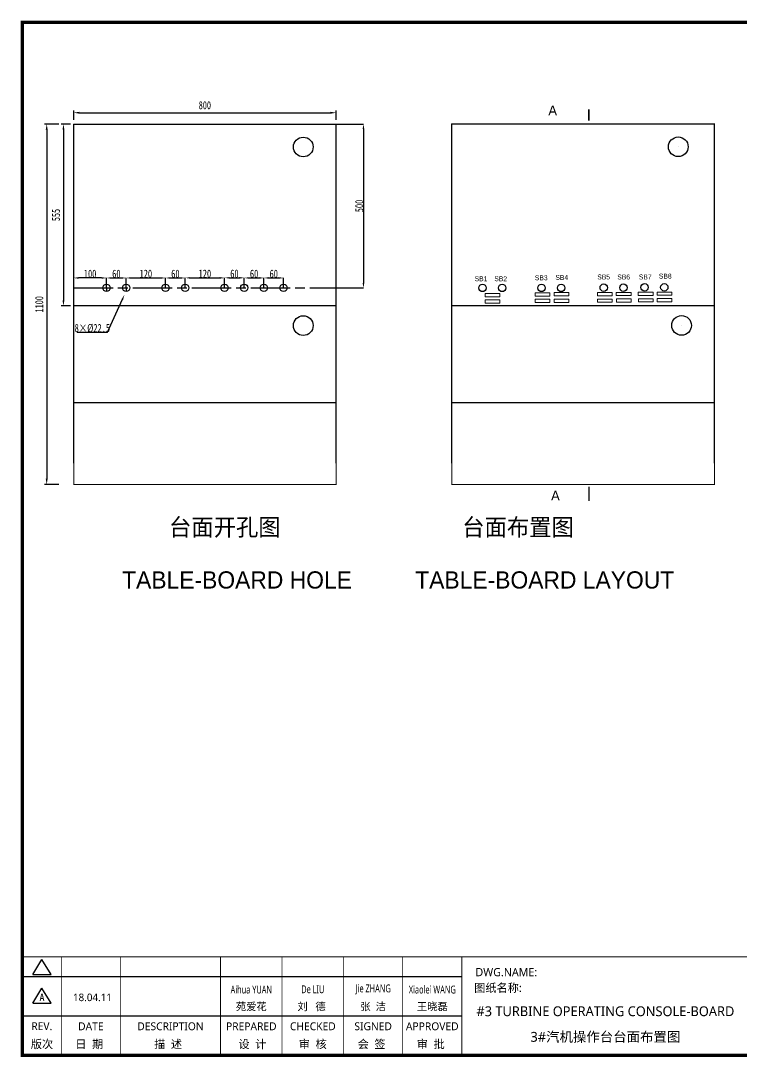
# Model space of a CAD drawing. Extents: x -29235853 to 12372, y -15815523 to 7212.
# Drawn here: x -1343 to 854, y -3985 to -823 of the extents above; entities that cross this region are included whole.
import ezdxf
from ezdxf.enums import TextEntityAlignment as Align

# ---------------------------------------------------------------- set-up
doc = ezdxf.new("R2010")
doc.units = 0
doc.header["$LTSCALE"] = 10
doc.header["$MEASUREMENT"] = 0
doc.header["$PDMODE"] = 32
doc.linetypes.add('AM_ISO08W050', pattern=[18, 12, -1.5, 3, -1.5])
doc.layers.get('0').update_dxf_attribs({"linetype": 'CONTINUOUS'})
doc.layers.get('Defpoints').update_dxf_attribs({"linetype": 'CONTINUOUS'})
doc.layers.add('AM_7', color=4, linetype='AM_ISO08W050', lineweight=25)
doc.layers.add('t', color=1, linetype='CONTINUOUS')
doc.layers.add('操作台', color=7, linetype='CONTINUOUS')
doc.styles.add('HZ', font='arial.ttf')
doc.styles.get("Standard").update_dxf_attribs({"font": '', "width": 0.65})
doc.styles.add('微软雅黑', font='')
doc.styles.get('Standard').set_extended_font_data('SimSun')
doc.styles.get('微软雅黑').set_extended_font_data('Microsoft YaHei')
doc.dimstyles.new('AM_ISO', dxfattribs={"dimtxt": 3.5, "dimasz": 2.5, "dimexe": 1, "dimexo": 1, "dimgap": 1.5, "dimtad": 1, "dimdsep": 46, "dimtxsty": 'Standard', "dimcen": 0, "dimclrd": 256, "dimclre": 256, "dimclrt": 2, "dimadec": 0, "dimazin": 2, "dimtp": 0.1, "dimtm": 0.1, "dimtfac": 0.71, "dimtdec": 3, "dimtmove": 0, "dimatfit": 3, "dimfxl": 1, "dimlwd": -1, "dimlwe": -1, "dimarcsym": 1})
doc.dimstyles.get("Standard").update_dxf_attribs({"dimtxt": 25, "dimasz": 15, "dimexe": 0.18, "dimexo": 0.0625, "dimgap": 0.09, "dimtad": 0, "dimtoh": 1, "dimdec": 0, "dimzin": 0, "dimdsep": 46, "dimtxsty": 'Standard', "dimcen": 0.09, "dimadec": 0, "dimazin": 0, "dimtfac": 1, "dimtdec": 0, "dimtofl": 0, "dimtmove": 0, "dimatfit": 3, "dimfxl": 1, "dimtolj": 1, "dimtzin": 0, "dimarcsym": 0})
doc.dimstyles.new('STANDARD$0', dxfattribs={"dimtxt": 25, "dimasz": 15, "dimexe": 0.18, "dimexo": 0.0625, "dimgap": 0.09, "dimtad": 0, "dimtoh": 1, "dimdec": 0, "dimzin": 0, "dimdsep": 46, "dimtxsty": 'Standard', "dimcen": 0.09, "dimadec": 0, "dimazin": 0, "dimtfac": 1, "dimtdec": 0, "dimtofl": 0, "dimtmove": 0, "dimatfit": 3, "dimfxl": 1, "dimtolj": 1, "dimtzin": 0, "dimarcsym": 0})

# ---------------------------------------------------------------- blocks, each defined once
blk = doc.blocks.new('*D99')
at = {"layer": 'Defpoints', "color": 0, "transparency": 16777216}
for p in [(-1219.8, -1137.8), (-1263.4, -2237.6), (-1219.8, -2237.6)]:
    blk.add_point(p, dxfattribs=at)
at = {"layer": '操作台', "transparency": 16777216}
for p, q in [((-1226.8, -1137.8), (-1270.4, -1137.8)), ((-1263.4, -1155.3), (-1263.4, -2220.1)), ((-1226.8, -2237.6), (-1270.4, -2237.6))]:
    blk.add_line(p, q, dxfattribs=at)
for points in [[(-1260.5, -1155.3), (-1266.4, -1155.3), (-1263.4, -1137.8)], [(-1266.4, -2220.1), (-1260.5, -2220.1), (-1263.4, -2237.6)]]:
    blk.add_solid(points, dxfattribs=at)
at = {"layer": '操作台', "color": 7, "transparency": 16777216, "insert": (-1286.2, -1687.7), "char_height": 24.5, "attachment_point": 5, "rotation": 90}
blk.add_mtext('1100', dxfattribs=at)
blk = doc.blocks.new('*D100')
at = {"layer": 'Defpoints', "color": 0, "transparency": 16777216}
for p in [(-381.1, -1103.3), (-1181.1, -1131.8), (-381.1, -1131.8)]:
    blk.add_point(p, dxfattribs=at)
at = {"layer": '操作台', "transparency": 16777216}
for p, q in [((-1181.1, -1124.8), (-1181.1, -1096.3)), ((-1163.6, -1103.3), (-398.6, -1103.3)), ((-381.1, -1124.8), (-381.1, -1096.3))]:
    blk.add_line(p, q, dxfattribs=at)
for points in [[(-1163.6, -1100.4), (-1163.6, -1106.3), (-1181.1, -1103.3)], [(-398.6, -1106.3), (-398.6, -1100.4), (-381.1, -1103.3)]]:
    blk.add_solid(points, dxfattribs=at)
at = {"layer": '操作台', "color": 7, "transparency": 16777216, "insert": (-781.1, -1080.6), "char_height": 24.5, "attachment_point": 5}
blk.add_mtext('800', dxfattribs=at)
blk = doc.blocks.new('*D101')
at = {"layer": 'Defpoints', "color": 0, "transparency": 16777216}
for p in [(-1183.9, -1137.8), (-1212.4, -1692.8), (-1183.9, -1692.8)]:
    blk.add_point(p, dxfattribs=at)
at = {"layer": '操作台', "transparency": 16777216}
for p, q in [((-1190.9, -1137.8), (-1219.4, -1137.8)), ((-1212.4, -1155.3), (-1212.4, -1675.3)), ((-1190.9, -1692.8), (-1219.4, -1692.8))]:
    blk.add_line(p, q, dxfattribs=at)
for points in [[(-1209.5, -1155.3), (-1215.4, -1155.3), (-1212.4, -1137.8)], [(-1215.4, -1675.3), (-1209.5, -1675.3), (-1212.4, -1692.8)]]:
    blk.add_solid(points, dxfattribs=at)
at = {"layer": '操作台', "color": 7, "transparency": 16777216, "insert": (-1235.2, -1415.3), "char_height": 24.5, "attachment_point": 5, "rotation": 90}
blk.add_mtext('555', dxfattribs=at)
blk = doc.blocks.new('*D102')
at = {"layer": 'Defpoints', "color": 0, "transparency": 16777216}
for p in [(-1021.1, -1607.4), (-1081.1, -1637.6), (-1021.1, -1637.6)]:
    blk.add_point(p, dxfattribs=at)
at = {"layer": '操作台', "color": 0, "linetype": 'Continuous', "lineweight": -2, "transparency": 16777216}
for p, q in [((-1081.1, -1637.6), (-1081.1, -1607.2)), ((-1066.1, -1607.4), (-1036.1, -1607.4)), ((-1021.1, -1637.6), (-1021.1, -1607.2))]:
    blk.add_line(p, q, dxfattribs=at)
at = {"layer": '操作台', "color": 0, "transparency": 16777216}
for points in [[(-1066.1, -1604.9), (-1066.1, -1609.9), (-1081.1, -1607.4)], [(-1036.1, -1609.9), (-1036.1, -1604.9), (-1021.1, -1607.4)]]:
    blk.add_solid(points, dxfattribs=at)
at = {"layer": '操作台', "color": 0, "lineweight": 5, "transparency": 16777216, "insert": (-1051.1, -1594.8), "char_height": 25, "attachment_point": 5}
blk.add_mtext('\\A1;60', dxfattribs=at)
blk = doc.blocks.new('*D103')
at = {"layer": 'Defpoints', "color": 0, "transparency": 16777216}
for p in [(-1026.4, -1658.8), (-1021.8, -1648.6)]:
    blk.add_point(p, dxfattribs=at)
at = {"layer": '操作台', "color": 0, "lineweight": -2, "transparency": 16777216}
for p, q in [((-1077.6, -1773.3), (-1032.5, -1672.5)), ((-1021.9, -1648.6), (-1021.7, -1648.6)), ((-1021.8, -1648.6), (-1021.8, -1648.5)), ((-1170.7, -1773.3), (-1077.6, -1773.3))]:
    blk.add_line(p, q, dxfattribs=at)
at = {"layer": '操作台', "color": 0, "transparency": 16777216}
blk.add_solid([(-1030.2, -1673.5), (-1034.8, -1671.5), (-1026.4, -1658.8)], dxfattribs=at)
at = {"layer": '操作台', "color": 0, "transparency": 16777216, "insert": (-1124.2, -1760.7), "char_height": 25, "attachment_point": 5}
blk.add_mtext('\\A1;8×%%c22.5', dxfattribs=at)
blk = doc.blocks.new('*D104')
at = {"layer": 'Defpoints', "color": 0, "transparency": 16777216}
for p in [(-1181.1, -1607.4), (-1181.1, -1607.4), (-1081.1, -1607.4)]:
    blk.add_point(p, dxfattribs=at)
at = {"layer": '操作台', "color": 0, "lineweight": -2, "transparency": 16777216}
for p, q in [((-1181.1, -1607.3), (-1181.1, -1607.2)), ((-1096.1, -1607.4), (-1166.1, -1607.4)), ((-1081.1, -1607.3), (-1081.1, -1607.2))]:
    blk.add_line(p, q, dxfattribs=at)
at = {"layer": '操作台', "color": 0, "transparency": 16777216}
for points in [[(-1166.1, -1604.9), (-1166.1, -1609.9), (-1181.1, -1607.4)], [(-1096.1, -1609.9), (-1096.1, -1604.9), (-1081.1, -1607.4)]]:
    blk.add_solid(points, dxfattribs=at)
at = {"layer": '操作台', "color": 0, "transparency": 16777216, "insert": (-1131.1, -1594.8), "char_height": 25, "attachment_point": 5}
blk.add_mtext('\\A1;100', dxfattribs=at)
blk = doc.blocks.new('*D105')
at = {"layer": 'Defpoints', "color": 0, "transparency": 16777216}
for p in [(-381.1, -1137.8), (-410.7, -1637.8), (-297.6, -1637.8)]:
    blk.add_point(p, dxfattribs=at)
at = {"layer": '操作台', "color": 0, "lineweight": -2, "transparency": 16777216}
for p, q in [((-381, -1137.8), (-297.5, -1137.8)), ((-297.6, -1152.8), (-297.6, -1622.8)), ((-410.6, -1637.8), (-297.5, -1637.8))]:
    blk.add_line(p, q, dxfattribs=at)
at = {"layer": '操作台', "color": 0, "transparency": 16777216}
for points in [[(-295.1, -1152.8), (-300.1, -1152.8), (-297.6, -1137.8)], [(-300.1, -1622.8), (-295.1, -1622.8), (-297.6, -1637.8)]]:
    blk.add_solid(points, dxfattribs=at)
at = {"layer": '操作台', "color": 0, "transparency": 16777216, "insert": (-310.2, -1387.8), "char_height": 25, "attachment_point": 5, "rotation": 90}
blk.add_mtext('\\A1;500', dxfattribs=at)
blk = doc.blocks.new('*D96')
at = {"layer": 'Defpoints', "color": 0, "transparency": 16777216}
for p in [(-901.1, -1607.4), (-1021.1, -1637.6), (-901.1, -1637.6)]:
    blk.add_point(p, dxfattribs=at)
at = {"layer": '操作台', "color": 0, "linetype": 'Continuous', "lineweight": -2, "transparency": 16777216}
for p, q in [((-1021.1, -1637.6), (-1021.1, -1607.2)), ((-1006.1, -1607.4), (-916.1, -1607.4)), ((-901.1, -1637.6), (-901.1, -1607.2))]:
    blk.add_line(p, q, dxfattribs=at)
at = {"layer": '操作台', "color": 0, "transparency": 16777216}
for points in [[(-1006.1, -1604.9), (-1006.1, -1609.9), (-1021.1, -1607.4)], [(-916.1, -1609.9), (-916.1, -1604.9), (-901.1, -1607.4)]]:
    blk.add_solid(points, dxfattribs=at)
at = {"layer": '操作台', "color": 0, "lineweight": 5, "transparency": 16777216, "insert": (-961.1, -1594.8), "char_height": 25, "attachment_point": 5}
blk.add_mtext('\\A1;120', dxfattribs=at)
blk = doc.blocks.new('*D97')
at = {"layer": 'Defpoints', "color": 0, "transparency": 16777216}
for p in [(-841.1, -1607.4), (-901.1, -1637.6), (-841.1, -1637.6)]:
    blk.add_point(p, dxfattribs=at)
at = {"layer": '操作台', "color": 0, "linetype": 'Continuous', "lineweight": -2, "transparency": 16777216}
for p, q in [((-901.1, -1637.6), (-901.1, -1607.2)), ((-886.1, -1607.4), (-856.1, -1607.4)), ((-841.1, -1637.6), (-841.1, -1607.2))]:
    blk.add_line(p, q, dxfattribs=at)
at = {"layer": '操作台', "color": 0, "transparency": 16777216}
for points in [[(-886.1, -1604.9), (-886.1, -1609.9), (-901.1, -1607.4)], [(-856.1, -1609.9), (-856.1, -1604.9), (-841.1, -1607.4)]]:
    blk.add_solid(points, dxfattribs=at)
at = {"layer": '操作台', "color": 0, "lineweight": 5, "transparency": 16777216, "insert": (-871.1, -1594.8), "char_height": 25, "attachment_point": 5}
blk.add_mtext('\\A1;60', dxfattribs=at)
blk = doc.blocks.new('*D98')
at = {"layer": 'Defpoints', "color": 0, "transparency": 16777216}
for p in [(-601.1, -1607.4), (-661.1, -1637.6), (-601.1, -1637.6)]:
    blk.add_point(p, dxfattribs=at)
at = {"layer": '操作台', "color": 0, "linetype": 'Continuous', "lineweight": -2, "transparency": 16777216}
for p, q in [((-661.1, -1637.6), (-661.1, -1607.2)), ((-646.1, -1607.4), (-616.1, -1607.4)), ((-601.1, -1637.6), (-601.1, -1607.2))]:
    blk.add_line(p, q, dxfattribs=at)
at = {"layer": '操作台', "color": 0, "transparency": 16777216}
for points in [[(-646.1, -1604.9), (-646.1, -1609.9), (-661.1, -1607.4)], [(-616.1, -1609.9), (-616.1, -1604.9), (-601.1, -1607.4)]]:
    blk.add_solid(points, dxfattribs=at)
at = {"layer": '操作台', "color": 0, "lineweight": 5, "transparency": 16777216, "insert": (-631.1, -1594.8), "char_height": 25, "attachment_point": 5}
blk.add_mtext('\\A1;60', dxfattribs=at)
blk = doc.blocks.new('*D106')
at = {"layer": 'Defpoints', "color": 0, "transparency": 16777216}
for p in [(-541.1, -1607.4), (-601.1, -1637.6), (-541.1, -1637.6)]:
    blk.add_point(p, dxfattribs=at)
at = {"layer": '操作台', "color": 0, "linetype": 'Continuous', "lineweight": -2, "transparency": 16777216}
for p, q in [((-601.1, -1637.6), (-601.1, -1607.2)), ((-586.1, -1607.4), (-556.1, -1607.4)), ((-541.1, -1637.6), (-541.1, -1607.2))]:
    blk.add_line(p, q, dxfattribs=at)
at = {"layer": '操作台', "color": 0, "transparency": 16777216}
for points in [[(-586.1, -1604.9), (-586.1, -1609.9), (-601.1, -1607.4)], [(-556.1, -1609.9), (-556.1, -1604.9), (-541.1, -1607.4)]]:
    blk.add_solid(points, dxfattribs=at)
at = {"layer": '操作台', "color": 0, "lineweight": 5, "transparency": 16777216, "insert": (-571.1, -1594.8), "char_height": 25, "attachment_point": 5}
blk.add_mtext('\\A1;60', dxfattribs=at)
blk = doc.blocks.new('*D107')
at = {"layer": 'Defpoints', "color": 0, "transparency": 16777216}
for p in [(-721.1, -1607.2), (-841.1, -1637.5), (-721.1, -1637.2)]:
    blk.add_point(p, dxfattribs=at)
at = {"layer": '操作台', "color": 0, "linetype": 'Continuous', "lineweight": -2, "transparency": 16777216}
for p, q in [((-841.1, -1637.4), (-841.1, -1607)), ((-826.1, -1607.2), (-736.1, -1607.2)), ((-721.1, -1637.2), (-721.1, -1607))]:
    blk.add_line(p, q, dxfattribs=at)
at = {"layer": '操作台', "color": 0, "transparency": 16777216}
for points in [[(-826.1, -1604.7), (-826.1, -1609.7), (-841.1, -1607.2)], [(-736.1, -1609.7), (-736.1, -1604.7), (-721.1, -1607.2)]]:
    blk.add_solid(points, dxfattribs=at)
at = {"layer": '操作台', "color": 0, "lineweight": 5, "transparency": 16777216, "insert": (-781.1, -1594.6), "char_height": 25, "attachment_point": 5}
blk.add_mtext('\\A1;120', dxfattribs=at)
blk = doc.blocks.new('*D108')
at = {"layer": 'Defpoints', "color": 0, "transparency": 16777216}
for p in [(-661.1, -1607), (-721.1, -1637.3), (-661.1, -1637.3)]:
    blk.add_point(p, dxfattribs=at)
at = {"layer": '操作台', "color": 0, "linetype": 'Continuous', "lineweight": -2, "transparency": 16777216}
for p, q in [((-721.1, -1637.2), (-721.1, -1606.9)), ((-706.1, -1607), (-676.1, -1607)), ((-661.1, -1637.2), (-661.1, -1606.9))]:
    blk.add_line(p, q, dxfattribs=at)
at = {"layer": '操作台', "color": 0, "transparency": 16777216}
for points in [[(-706.1, -1604.5), (-706.1, -1609.5), (-721.1, -1607)], [(-676.1, -1609.5), (-676.1, -1604.5), (-661.1, -1607)]]:
    blk.add_solid(points, dxfattribs=at)
at = {"layer": '操作台', "color": 0, "lineweight": 5, "transparency": 16777216, "insert": (-691.1, -1594.5), "char_height": 25, "attachment_point": 5}
blk.add_mtext('\\A1;60', dxfattribs=at)
blk = doc.blocks.new('图框-中英文.180408')
at = {"color": 7}
for p, q in [((0, -2911.6), (1340.2, -2911.6)), ((0, -3031.6), (1340.2, -3031.6))]:
    blk.add_line(p, q, dxfattribs=at)
at = {"color": 7, "const_width": 3}
blk.add_lwpolyline([(4115.6, -2851.6), (0, -2851.6)], dxfattribs=at)
at = {"layer": 't', "color": 7}
for p, q in [((31.9, -2905), (59.9, -2859.1)), ((87.8, -2905), (59.9, -2859.1)), ((31.9, -2905), (87.8, -2905)), ((31.9, -2993), (59.9, -2947.1)), ((87.8, -2993), (59.9, -2947.1)), ((31.9, -2993), (87.8, -2993))]:
    blk.add_line(p, q, dxfattribs=at)
at = {"layer": 't', "color": 7, "const_width": 9.62}
blk.add_lwpolyline([(4115.6, -3151.6), (4115.6, 0), (0, 0), (0, -3151.6)], close=True, dxfattribs=at)
at = {"layer": 't', "color": 7, "const_width": 2.4}
for points in [[(118.8, -2852.8), (118.8, -3151.6)], [(299.1, -2852.8), (299.1, -3151.6)], [(604.4, -2852.8), (604.4, -3156.4)], [(792, -2852.8), (792, -3156.4)], [(979.6, -2852.8), (979.6, -3156.4)], [(1159.9, -2852.8), (1159.9, -3156.4)], [(1340.2, -2852.8), (1340.2, -3156.4)]]:
    blk.add_lwpolyline(points, dxfattribs=at)
at = {"color": 7, "style": '微软雅黑', "flags": 8}
for tag, p, height in [('DWG.NAME:', (1381.6, -2910.4), 25), ('DWG.NO.:', (3128.2, -3030.4), 24), ('图纸编号', (3315.4, -3052.4), 24), ('FILENO.:', (3128.7, -3106.1), 24), ('文档号', (3317.7, -3124.1), 24)]:
    blk.add_attdef(tag, p, '', height=height, dxfattribs=at)
at = {"color": 7, "style": '微软雅黑', "width": 0.8, "flags": 8}
for tag, p, height in [('PROJECTNAME:', (3125.5, -2912.8), 24), ('PROJECT_NAME', (3330.9, -2910.3), 25)]:
    blk.add_attdef(tag, p, '', height=height, dxfattribs=at)
at = {"color": 7, "style": '微软雅黑', "width": 0.7, "flags": 8}
for tag, p in [('RENLIU', (698.2, -2950.4)), ('SHUFENWANG', (885.8, -2950.4)), ('FANGHOU', (1069.7, -2950.4)), ('DANDANLI', (1250, -2950.4)), ('HANGZHOUHOLLYSYSAUTOMATIONCO.,LTD.', (2770.1, -3045.7))]:
    blk.add_attdef(tag, text='', height=24, dxfattribs=at).set_placement(p, align=Align.MIDDLE)
at = {"color": 7, "style": '微软雅黑', "flags": 8}
for tag, p in [('图纸名称:', (1377.8, -2965.9)), ('项目名称', (3279.1, -2986.8))]:
    blk.add_attdef(tag, text='', height=25, dxfattribs=at).set_placement(p, align=Align.BOTTOM_LEFT)
at = {"color": 7, "flags": 8}
blk.add_attdef('A', text='', height=23, dxfattribs=at).set_placement((59.9, -2974.9), align=Align.MIDDLE)
at = {"color": 7, "style": '微软雅黑', "flags": 8}
for tag, height, p in [('设计时间', 23, (213.9, -2974.9)), ('刘仁', 23, (698.2, -3002.2)), ('王姝芬', 23, (885.8, -3002.2)), ('侯方', 23, (1069.7, -3002.2)), ('李丹丹', 23, (1250, -3002.2)), ('#10STATIONONTROLCABINETCOVER', 30, (1777.9, -3017.2)), ('PAGEXOFX', 24, (3953.7, -3039.1)), ('REV.', 24, (59.4, -3063)), ('DATE', 24, (208.9, -3063)), ('DESCRIPTION', 24, (451.7, -3063)), ('PREPARED', 24, (698.2, -3063)), ('CHECKED', 24, (885.8, -3063)), ('SIGNED', 24, (1069.7, -3063)), ('APPROVED', 24, (1250, -3063)), ('图纸名称', 30, (1777.9, -3094.7)), ('第几页共几页', 24, (3953.7, -3114.1))]:
    blk.add_attdef(tag, text='', height=height, dxfattribs=at).set_placement(p, align=Align.MIDDLE)
at = {"layer": 't', "color": 7, "style": '微软雅黑'}
for s, p in [('版次', (59.9, -3117.6)), ('日  期', (204.2, -3117.6)), ('描  述', (444.5, -3117.6)), ('设  计', (701.5, -3117.6)), ('审  核', (885.6, -3117.6)), ('会  签', (1065, -3117.6)), ('审  批', (1245.3, -3117.6))]:
    blk.add_text(s, height=25, dxfattribs=at).set_placement(p, align=Align.MIDDLE_CENTER)

msp = doc.modelspace()

# ---------------------------------------------------------------- linework, layer by layer
at = {"layer": 'AM_7'}
for p, q in [((-1181.107, -1637.849), (-381.889, -1637.849)), ((-1081.107, -1637.638), (-1081.107, -1648.998)), ((-1021.107, -1637.638), (-1021.107, -1626.278)), ((-1021.107, -1637.638), (-1021.107, -1648.998))]:
    msp.add_line(p, q, dxfattribs=at)
at = {"layer": '操作台'}
for p, q in [((389.506, -1126.795), (389.506, -1093.351)), ((389.506, -1093.351), (389.506, -1126.795)), ((-381.107, -1692.787), (-1181.107, -1692.787)), ((772.36, -1692.324), (-27.64, -1692.324)), ((389.506, -2244.671), (389.506, -2278.115)), ((389.506, -2253.846), (389.506, -2287.289))]:
    msp.add_line(p, q, dxfattribs=at)
at = {"layer": '操作台', "color": 3, "linetype": 'Continuous'}
for p, q in [((-1181.107, -2172.587), (-1181.107, -1137.787)), ((-1181.107, -1137.787), (-381.107, -1137.787)), ((-381.107, -2172.587), (-381.107, -1137.787)), ((-27.64, -2172.124), (-27.64, -1137.324)), ((-27.64, -1137.324), (772.36, -1137.324)), ((772.36, -2172.124), (772.36, -1137.324))]:
    msp.add_line(p, q, dxfattribs=at)
at = {"layer": '操作台', "linetype": 'Continuous', "lineweight": 5}
for p, q in [((662.27, -1207.324), (662.45, -1207.324)), ((662.36, -1207.414), (662.36, -1207.234)), ((672.27, -1752.324), (672.45, -1752.324)), ((672.27, -1752.324), (672.45, -1752.324)), ((672.36, -1752.414), (672.36, -1752.234)), ((672.36, -1752.414), (672.36, -1752.234))]:
    msp.add_line(p, q, dxfattribs=at)
at = {"layer": '操作台', "color": 7}
for p, q in [((-1181.107, -1987.587), (-381.107, -1987.587)), ((-27.64, -1987.124), (772.36, -1987.124))]:
    msp.add_line(p, q, dxfattribs=at)
at = {"layer": '操作台', "flags": 128}
for points in [[(389.506, -1092.613, 0, 0, 0), (351.523, -1092.613, 10, 0, 0), (310.541, -1092.613, 0, 0, 0)], [(389.506, -2288.027, 0, 0, 0), (351.523, -2288.027, 10, 0, 0), (310.541, -2288.027, 0, 0, 0)]]:
    msp.add_lwpolyline(points, format="xyseb", dxfattribs=at)
at = {"layer": '操作台', "const_width": 3, "flags": 128}
for points in [[(-1181.107, -1137.787), (-381.107, -1137.787), (-381.107, -2237.587), (-1181.107, -2237.587), (-1181.107, -1137.787)], [(-27.64, -1137.324), (772.36, -1137.324), (772.36, -2237.124), (-27.64, -2237.124), (-27.64, -1137.324)], [(-27.64, -1137.324), (772.36, -1137.324), (772.36, -2237.124), (-27.64, -2237.124), (-27.64, -1137.324)]]:
    msp.add_lwpolyline(points, dxfattribs=at)
at = {"layer": '操作台', "linetype": 'Continuous', "lineweight": 5}
for points in [[(73.214, -1664.748), (118.214, -1664.748), (118.214, -1654.748), (73.214, -1654.748)], [(73.428, -1684.409), (118.428, -1684.409), (118.428, -1674.409), (73.428, -1674.409)], [(225.948, -1662.757), (270.948, -1662.757), (270.948, -1652.757), (225.948, -1652.757)], [(226.162, -1682.418), (271.162, -1682.418), (271.162, -1672.418), (226.162, -1672.418)], [(283.444, -1662.132), (328.444, -1662.132), (328.444, -1652.132), (283.444, -1652.132)], [(283.658, -1681.794), (328.658, -1681.794), (328.658, -1671.794), (283.658, -1671.794)], [(415.775, -1661.971), (460.775, -1661.971), (460.775, -1651.971), (415.775, -1651.971)], [(415.989, -1681.632), (460.99, -1681.632), (460.99, -1671.632), (415.989, -1671.632)], [(473.271, -1661.347), (518.271, -1661.347), (518.271, -1651.347), (473.271, -1651.347)], [(473.485, -1681.008), (518.485, -1681.008), (518.485, -1671.008), (473.485, -1671.008)], [(540.404, -1660.936), (585.404, -1660.936), (585.404, -1650.936), (540.404, -1650.936)], [(540.618, -1680.597), (585.618, -1680.597), (585.618, -1670.597), (540.618, -1670.597)], [(597.9, -1660.312), (642.9, -1660.312), (642.9, -1650.312), (597.9, -1650.312)], [(598.114, -1679.973), (643.114, -1679.973), (643.114, -1669.973), (598.114, -1669.973)]]:
    msp.add_lwpolyline(points, close=True, dxfattribs=at)
at = {"layer": '操作台', "color": 7, "linetype": 'Continuous'}
for centre in [(-481.107, -1207.787), (662.36, -1207.324), (-481.107, -1752.787), (672.36, -1752.324)]:
    msp.add_circle(centre, 30, dxfattribs=at)
at = {"layer": '操作台', "linetype": 'Continuous'}
for centre in [(-1081.107, -1637.638), (-1021.107, -1637.638), (-901.107, -1637.638), (-841.107, -1637.638), (-721.085, -1637.458), (-661.085, -1637.278), (-661.085, -1637.638), (-601.085, -1637.638), (-541.085, -1637.638), (65.213, -1637.849), (125.213, -1637.849), (245.213, -1637.849), (305.213, -1637.849), (435.04, -1637.063), (495.04, -1637.063), (559.669, -1636.029), (619.669, -1636.029)]:
    msp.add_circle(centre, 11.25, dxfattribs=at)

# ---------------------------------------------------------------- block references
at = {"color": 1, "lineweight": -2}
ref = msp.add_blockref('图框-中英文.180408', (-1337.779, -827.429), dxfattribs=at)
ref.add_attrib('图纸名称', '3#汽机操作台台面布置图', dxfattribs={"color": 7, "height": 30, "style": '微软雅黑'}).set_placement((440.121, -3922.124), align=Align.MIDDLE)
ref.add_attrib('刘仁', '苑爱花', dxfattribs={"color": 7, "height": 23, "style": '微软雅黑'}).set_placement((-639.59, -3829.617), align=Align.MIDDLE)
ref.add_attrib('王姝芬', '刘   德 ', dxfattribs={"color": 7, "height": 23, "style": '微软雅黑'}).set_placement((-451.99, -3829.617), align=Align.MIDDLE)
ref.add_attrib('侯方', '张  洁', dxfattribs={"color": 7, "height": 23, "style": '微软雅黑'}).set_placement((-268.048, -3829.617), align=Align.MIDDLE)
ref.add_attrib('李丹丹', '王晓磊', dxfattribs={"color": 7, "height": 23, "style": '微软雅黑'}).set_placement((-87.763, -3829.617), align=Align.MIDDLE)
ref.add_attrib('设计时间', '18.04.11', dxfattribs={"color": 7, "height": 23, "style": '微软雅黑'}).set_placement((-1123.913, -3802.31), align=Align.MIDDLE)
ref.add_attrib('A', 'A', dxfattribs={"color": 7, "height": 23}).set_placement((-1277.88, -3802.31), align=Align.MIDDLE)
ref.add_attrib('REV.', 'REV.', dxfattribs={"color": 7, "height": 24, "style": '微软雅黑'}).set_placement((-1278.396, -3890.478), align=Align.MIDDLE)
ref.add_attrib('DATE', 'DATE', dxfattribs={"color": 7, "height": 24, "style": '微软雅黑'}).set_placement((-1128.871, -3890.478), align=Align.MIDDLE)
ref.add_attrib('DESCRIPTION', 'DESCRIPTION', dxfattribs={"color": 7, "height": 24, "style": '微软雅黑'}).set_placement((-886.059, -3890.478), align=Align.MIDDLE)
ref.add_attrib('PREPARED', 'PREPARED', dxfattribs={"color": 7, "height": 24, "style": '微软雅黑'}).set_placement((-639.59, -3890.478), align=Align.MIDDLE)
ref.add_attrib('CHECKED', 'CHECKED', dxfattribs={"color": 7, "height": 24, "style": '微软雅黑'}).set_placement((-451.99, -3890.478), align=Align.MIDDLE)
ref.add_attrib('SIGNED', 'SIGNED', dxfattribs={"color": 7, "height": 24, "style": '微软雅黑'}).set_placement((-268.048, -3890.478), align=Align.MIDDLE)
ref.add_attrib('APPROVED', 'APPROVED', dxfattribs={"color": 7, "height": 24, "style": '微软雅黑'}).set_placement((-87.763, -3890.478), align=Align.MIDDLE)
ref.add_attrib('RENLIU', 'Aihua YUAN', dxfattribs={"color": 7, "height": 24, "style": '微软雅黑', "width": 0.7}).set_placement((-639.59, -3777.809), align=Align.MIDDLE)
ref.add_attrib('SHUFENWANG', 'De LIU', dxfattribs={"color": 7, "height": 24, "style": '微软雅黑', "width": 0.7}).set_placement((-451.99, -3777.809), align=Align.MIDDLE)
ref.add_attrib('FANGHOU', 'Jie ZHANG', dxfattribs={"color": 7, "height": 24, "style": '微软雅黑', "width": 0.7}).set_placement((-268.048, -3777.809), align=Align.MIDDLE)
ref.add_attrib('DANDANLI', 'Xiaolei WANG', dxfattribs={"color": 7, "height": 24, "style": '微软雅黑', "width": 0.7}).set_placement((-87.763, -3777.809), align=Align.MIDDLE)
ref.add_attrib('DWG.NAME:', 'DWG.NAME:', (43.858, -3737.808), dxfattribs={"color": 7, "height": 25, "style": '微软雅黑'})
ref.add_attrib('#10STATIONONTROLCABINETCOVER', '#3 TURBINE OPERATING CONSOLE-BOARD', dxfattribs={"color": 7, "height": 30, "style": '微软雅黑'}).set_placement((440.121, -3844.611), align=Align.MIDDLE)
ref.add_attrib('图纸名称:', '图纸名称:', dxfattribs={"color": 7, "height": 25, "style": '微软雅黑'}).set_placement((40.034, -3793.352), align=Align.BOTTOM_LEFT)

# ---------------------------------------------------------------- texts
at = {"layer": '操作台', "style": 'HZ', "width": 0.95}
for s, height, p in [('A', 30, (279.385, -1096.413)), ('A', 30, (287.774, -2271.332)), ('台面开孔图', 52.5, (-720.271, -2366.703)), ('台面布置图', 52.5, (173.708, -2366.703)), ('TABLE-BOARD HOLE', 52.5, (-683.15, -2528.695)), ('TABLE-BOARD LAYOUT', 52.5, (255.119, -2528.695))]:
    msp.add_text(s, height=height, dxfattribs=at).set_placement(p, align=Align.MIDDLE)
at = {"layer": '操作台', "style": 'HZ', "width": 0.9}
for s, p in [('SB1', (41.466, -1617.377)), ('SB2', (101.466, -1617.377)), ('SB3', (225.043, -1614.425)), ('SB4', (287.638, -1613.33)), ('SB5', (415.322, -1611.901)), ('SB6', (476.38, -1611.966)), ('SB7', (542.134, -1611.873)), ('SB8', (603.191, -1609.396))]:
    msp.add_text(s, height=15, dxfattribs=at).set_placement(p)

# ---------------------------------------------------------------- dimensions: what is measured, and where the dimension line sits
at = {"layer": '操作台', "color": 7}
dim = msp.add_linear_dim(base=(-381.107, -1103.345), p1=(-1181.107, -1131.753), p2=(-381.107, -1131.753), dimstyle='AM_ISO', override={"dimscale": 7, "dimclrt": 7, "dimtdec": 2}, dxfattribs=at)
dim.commit()
dim.dimension.update_dxf_attribs({"geometry": '*D100', "text_midpoint": (-781.107, -1080.595)})
dim = msp.add_linear_dim(base=(-1263.442, -2237.587), p1=(-1219.828, -1137.787), p2=(-1219.828, -2237.587), angle=90, text='1100', dimstyle='AM_ISO', override={"dimscale": 7, "dimclrt": 7, "dimtdec": 2}, dxfattribs=at)
dim.commit()
dim.dimension.update_dxf_attribs({"geometry": '*D99', "text_midpoint": (-1286.192, -1687.687)})
dim = msp.add_linear_dim(base=(-1212.441, -1692.787), p1=(-1183.899, -1137.787), p2=(-1183.899, -1692.787), angle=90, dimstyle='AM_ISO', override={"dimscale": 7, "dimclrt": 7, "dimtdec": 2}, dxfattribs=at)
dim.commit()
dim.dimension.update_dxf_attribs({"geometry": '*D101', "text_midpoint": (-1235.191, -1415.287)})
at = {"layer": '操作台', "color": 3}
dim = msp.add_linear_dim(base=(-297.63, -1637.849), p1=(-381.107, -1137.787), p2=(-410.696, -1637.849), angle=90, dimstyle='STANDARD$0', override={"dimtad": 1, "dimarcsym": 1}, dxfattribs=at)
dim.commit()
dim.dimension.update_dxf_attribs({"geometry": '*D105', "text_midpoint": (-297.63, -1387.818), "dimtype": 160})
at = {"layer": '操作台'}
dim = msp.add_linear_dim(base=(-1181.107, -1607.409), p1=(-1081.107, -1607.409), p2=(-1181.107, -1607.409), dimstyle='STANDARD$0', override={"dimtad": 1, "dimarcsym": 1}, dxfattribs=at)
dim.commit()
dim.dimension.update_dxf_attribs({"geometry": '*D104', "text_midpoint": (-1131.107, -1594.819)})
at = {"layer": '操作台', "linetype": 'Continuous', "lineweight": 5}
for base, p1, p2, picture, middle in [((-1021.107, -1607.409), (-1081.107, -1637.638), (-1021.107, -1637.638), '*D102', (-1051.107, -1594.819)), ((-901.107, -1607.409), (-1021.107, -1637.638), (-901.107, -1637.638), '*D96', (-961.107, -1594.819)), ((-841.107, -1607.409), (-901.107, -1637.638), (-841.107, -1637.638), '*D97', (-871.107, -1594.819)), ((-721.085, -1607.229), (-841.107, -1637.458), (-721.085, -1637.215), '*D107', (-781.096, -1594.639)), ((-661.085, -1607.049), (-721.085, -1637.278), (-661.085, -1637.278), '*D108', (-691.085, -1594.459)), ((-601.085, -1607.409), (-661.085, -1637.638), (-601.085, -1637.638), '*D98', (-631.085, -1594.819)), ((-541.085, -1607.409), (-601.085, -1637.638), (-541.085, -1637.638), '*D106', (-571.085, -1594.819))]:
    dim = msp.add_linear_dim(base=base, p1=p1, p2=p2, dimstyle='STANDARD$0', override={"dimtad": 1, "dimtmove": 1, "dimarcsym": 1}, dxfattribs=at)
    dim.commit()
    dim.dimension.update_dxf_attribs({"geometry": picture, "text_midpoint": middle})
at = {"layer": '操作台', "color": 3}
dim = msp.add_radius_dim(center=(-1021.776, -1648.556), mpoint=(-1026.369, -1658.825), text='8×%%c22.5', dimstyle='Standard', override={"dimtad": 1, "dimarcsym": 1}, dxfattribs=at)
dim.commit()
dim.dimension.update_dxf_attribs({"geometry": '*D103', "text_midpoint": (-1077.559, -1773.277), "dimtype": 164})

doc.saveas('drawing.dxf')
